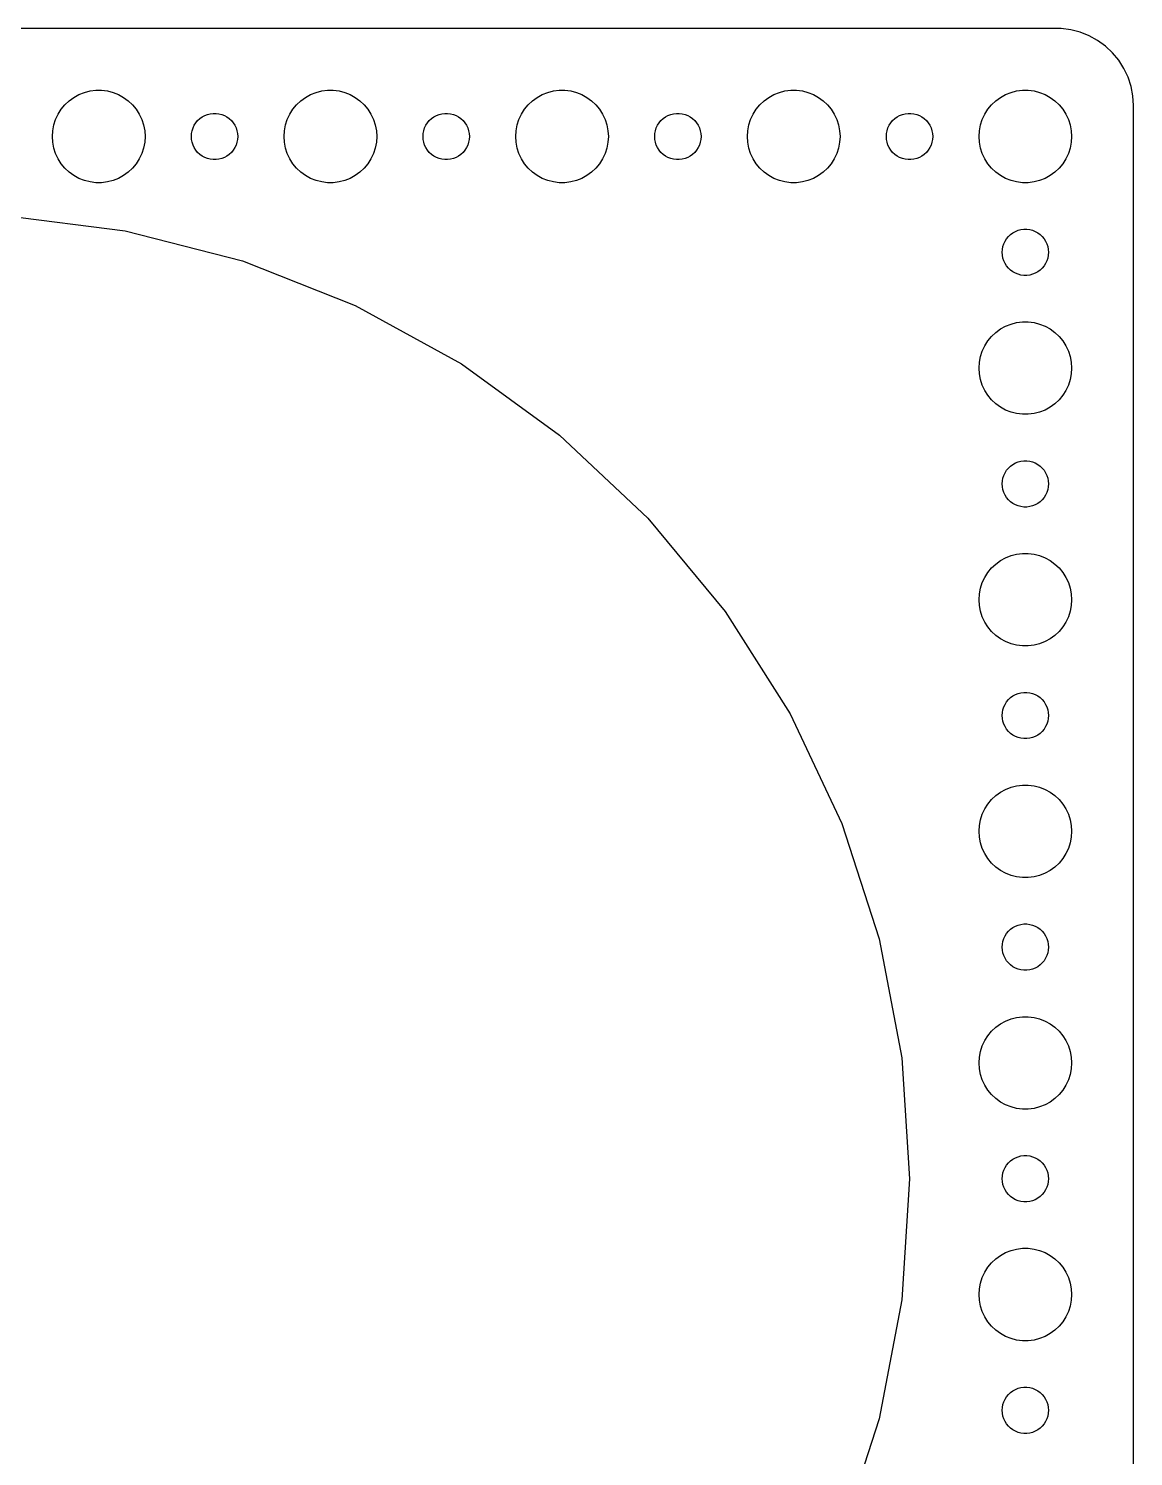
# Model space of a CAD drawing. Header units: metres. Extents: x -142 to 142, y -74 to 74.
# Drawn here: x 70.5 to 142, y -18 to 74.5 of the extents above; entities that cross this region are included whole.
import ezdxf

# ---------------------------------------------------------------- set-up
doc = ezdxf.new("R2010")
doc.units = ezdxf.units.M

msp = doc.modelspace()

# ---------------------------------------------------------------- linework, layer by layer
for p, q in [((137.314, 74.4901), (-137.314, 74.4901)), ((137.937, 74.4114), (137.314, 74.4901)), ((138.545, 74.2553), (137.937, 74.4114)), ((139.129, 74.0241), (138.545, 74.2553)), ((139.679, 73.7216), (139.129, 74.0241)), ((140.187, 73.3526), (139.679, 73.7216)), ((140.645, 72.9227), (140.187, 73.3526)), ((141.045, 72.4389), (140.645, 72.9227)), ((141.382, 71.9088), (141.045, 72.4389)), ((141.649, 71.3406), (141.382, 71.9088)), ((141.843, 70.7434), (141.649, 71.3406)), ((73.7227, 70.2145), (74.073, 70.3532)), ((74.073, 70.3532), (74.4379, 70.4469)), ((74.4379, 70.4469), (74.8116, 70.4941)), ((74.8116, 70.4941), (75.1884, 70.4941)), ((75.1884, 70.4941), (75.5621, 70.4469)), ((75.5621, 70.4469), (75.927, 70.3532)), ((75.927, 70.3532), (76.2773, 70.2145)), ((88.7227, 70.2145), (89.073, 70.3532)), ((89.073, 70.3532), (89.4379, 70.4469)), ((89.4379, 70.4469), (89.8116, 70.4941)), ((89.8116, 70.4941), (90.1884, 70.4941)), ((90.1884, 70.4941), (90.5621, 70.4469)), ((90.5621, 70.4469), (90.927, 70.3532)), ((90.927, 70.3532), (91.2773, 70.2145)), ((103.723, 70.2145), (104.073, 70.3532)), ((104.073, 70.3532), (104.438, 70.4469)), ((104.438, 70.4469), (104.812, 70.4941)), ((104.812, 70.4941), (105.188, 70.4941)), ((105.188, 70.4941), (105.562, 70.4469)), ((105.562, 70.4469), (105.927, 70.3532)), ((105.927, 70.3532), (106.277, 70.2145)), ((118.723, 70.2145), (119.073, 70.3532)), ((119.073, 70.3532), (119.438, 70.4469)), ((119.438, 70.4469), (119.812, 70.4941)), ((119.812, 70.4941), (120.188, 70.4941)), ((120.188, 70.4941), (120.562, 70.4469)), ((120.562, 70.4469), (120.927, 70.3532)), ((120.927, 70.3532), (121.277, 70.2145)), ((133.723, 70.2145), (134.073, 70.3532)), ((134.073, 70.3532), (134.438, 70.4469)), ((134.438, 70.4469), (134.812, 70.4941)), ((134.812, 70.4941), (135.188, 70.4941)), ((135.188, 70.4941), (135.562, 70.4469)), ((135.562, 70.4469), (135.927, 70.3532)), ((135.927, 70.3532), (136.277, 70.2145)), ((141.961, 70.1267), (141.843, 70.7434)), ((72.573, 69.2634), (72.8131, 69.5536)), ((72.8131, 69.5536), (73.0877, 69.8115)), ((73.0877, 69.8115), (73.3925, 70.033)), ((73.3925, 70.033), (73.7227, 70.2145)), ((76.2773, 70.2145), (76.6075, 70.033)), ((76.6075, 70.033), (76.9123, 69.8115)), ((76.9123, 69.8115), (77.1869, 69.5536)), ((77.1869, 69.5536), (77.427, 69.2634)), ((87.573, 69.2634), (87.8131, 69.5536)), ((87.8131, 69.5536), (88.0877, 69.8115)), ((88.0877, 69.8115), (88.3925, 70.033)), ((88.3925, 70.033), (88.7227, 70.2145)), ((91.2773, 70.2145), (91.6075, 70.033)), ((91.6075, 70.033), (91.9123, 69.8115)), ((91.9123, 69.8115), (92.1869, 69.5536)), ((92.1869, 69.5536), (92.427, 69.2634)), ((102.573, 69.2634), (102.813, 69.5536)), ((102.813, 69.5536), (103.088, 69.8115)), ((103.088, 69.8115), (103.393, 70.033)), ((103.393, 70.033), (103.723, 70.2145)), ((106.277, 70.2145), (106.607, 70.033)), ((106.607, 70.033), (106.912, 69.8115)), ((106.912, 69.8115), (107.187, 69.5536)), ((107.187, 69.5536), (107.427, 69.2634)), ((117.573, 69.2634), (117.813, 69.5536)), ((117.813, 69.5536), (118.088, 69.8115)), ((118.088, 69.8115), (118.393, 70.033)), ((118.393, 70.033), (118.723, 70.2145)), ((121.277, 70.2145), (121.607, 70.033)), ((121.607, 70.033), (121.912, 69.8115)), ((121.912, 69.8115), (122.187, 69.5536)), ((122.187, 69.5536), (122.427, 69.2634)), ((132.573, 69.2634), (132.813, 69.5536)), ((132.813, 69.5536), (133.088, 69.8115)), ((133.088, 69.8115), (133.393, 70.033)), ((133.393, 70.033), (133.723, 70.2145)), ((136.277, 70.2145), (136.607, 70.033)), ((136.607, 70.033), (136.912, 69.8115)), ((136.912, 69.8115), (137.187, 69.5536)), ((137.187, 69.5536), (137.427, 69.2634)), ((142, 69.5), (141.961, 70.1267)), ((142, -69.5), (142, 69.5)), ((72.0943, 68.2461), (72.2107, 68.6044)), ((72.2107, 68.6044), (72.3711, 68.9453)), ((72.3711, 68.9453), (72.573, 69.2634)), ((77.427, 69.2634), (77.6289, 68.9453)), ((77.6289, 68.9453), (77.7893, 68.6044)), ((77.7893, 68.6044), (77.9057, 68.2461)), ((81.2865, 68.3817), (81.4065, 68.5268)), ((81.4065, 68.5268), (81.5439, 68.6558)), ((81.5439, 68.6558), (81.6963, 68.7665)), ((81.6963, 68.7665), (81.8613, 68.8572)), ((81.8613, 68.8572), (82.0365, 68.9266)), ((82.0365, 68.9266), (82.2189, 68.9734)), ((82.2189, 68.9734), (82.4058, 68.997)), ((82.4058, 68.997), (82.5942, 68.997)), ((82.5942, 68.997), (82.7811, 68.9734)), ((82.7811, 68.9734), (82.9635, 68.9266)), ((82.9635, 68.9266), (83.1387, 68.8572)), ((83.1387, 68.8572), (83.3037, 68.7665)), ((83.3037, 68.7665), (83.4561, 68.6558)), ((83.4561, 68.6558), (83.5934, 68.5268)), ((83.5934, 68.5268), (83.7135, 68.3817)), ((87.0943, 68.2461), (87.2107, 68.6044)), ((87.2107, 68.6044), (87.3711, 68.9453)), ((87.3711, 68.9453), (87.573, 69.2634)), ((92.427, 69.2634), (92.6289, 68.9453)), ((92.6289, 68.9453), (92.7893, 68.6044)), ((92.7893, 68.6044), (92.9057, 68.2461)), ((96.2865, 68.3817), (96.4065, 68.5268)), ((96.4065, 68.5268), (96.5439, 68.6558)), ((96.5439, 68.6558), (96.6963, 68.7665)), ((96.6963, 68.7665), (96.8613, 68.8572)), ((96.8613, 68.8572), (97.0365, 68.9266)), ((97.0365, 68.9266), (97.2189, 68.9734)), ((97.2189, 68.9734), (97.4058, 68.997)), ((97.4058, 68.997), (97.5942, 68.997)), ((97.5942, 68.997), (97.7811, 68.9734)), ((97.7811, 68.9734), (97.9635, 68.9266)), ((97.9635, 68.9266), (98.1387, 68.8572)), ((98.1387, 68.8572), (98.3037, 68.7665)), ((98.3037, 68.7665), (98.4561, 68.6558)), ((98.4561, 68.6558), (98.5934, 68.5268)), ((98.5934, 68.5268), (98.7135, 68.3817)), ((102.094, 68.2461), (102.211, 68.6044)), ((102.211, 68.6044), (102.371, 68.9453)), ((102.371, 68.9453), (102.573, 69.2634)), ((107.427, 69.2634), (107.629, 68.9453)), ((107.629, 68.9453), (107.789, 68.6044)), ((107.789, 68.6044), (107.906, 68.2461)), ((111.286, 68.3817), (111.407, 68.5268)), ((111.407, 68.5268), (111.544, 68.6558)), ((111.544, 68.6558), (111.696, 68.7665)), ((111.696, 68.7665), (111.861, 68.8572)), ((111.861, 68.8572), (112.036, 68.9266)), ((112.036, 68.9266), (112.219, 68.9734)), ((112.219, 68.9734), (112.406, 68.997)), ((112.406, 68.997), (112.594, 68.997)), ((112.594, 68.997), (112.781, 68.9734)), ((112.781, 68.9734), (112.964, 68.9266)), ((112.964, 68.9266), (113.139, 68.8572)), ((113.139, 68.8572), (113.304, 68.7665)), ((113.304, 68.7665), (113.456, 68.6558)), ((113.456, 68.6558), (113.593, 68.5268)), ((113.593, 68.5268), (113.714, 68.3817)), ((117.094, 68.2461), (117.211, 68.6044)), ((117.211, 68.6044), (117.371, 68.9453)), ((117.371, 68.9453), (117.573, 69.2634)), ((122.427, 69.2634), (122.629, 68.9453)), ((122.629, 68.9453), (122.789, 68.6044)), ((122.789, 68.6044), (122.906, 68.2461)), ((126.286, 68.3817), (126.407, 68.5268)), ((126.407, 68.5268), (126.544, 68.6558)), ((126.544, 68.6558), (126.696, 68.7665)), ((126.696, 68.7665), (126.861, 68.8572)), ((126.861, 68.8572), (127.036, 68.9266)), ((127.036, 68.9266), (127.219, 68.9734)), ((127.219, 68.9734), (127.406, 68.997)), ((127.406, 68.997), (127.594, 68.997)), ((127.594, 68.997), (127.781, 68.9734)), ((127.781, 68.9734), (127.964, 68.9266)), ((127.964, 68.9266), (128.139, 68.8572)), ((128.139, 68.8572), (128.304, 68.7665)), ((128.304, 68.7665), (128.456, 68.6558)), ((128.456, 68.6558), (128.593, 68.5268)), ((128.593, 68.5268), (128.714, 68.3817)), ((132.094, 68.2461), (132.211, 68.6044)), ((132.211, 68.6044), (132.371, 68.9453)), ((132.371, 68.9453), (132.573, 69.2634)), ((137.427, 69.2634), (137.629, 68.9453)), ((137.629, 68.9453), (137.789, 68.6044)), ((137.789, 68.6044), (137.906, 68.2461)), ((72, 67.5), (72.0237, 67.876)), ((72.0237, 67.876), (72.0943, 68.2461)), ((77.9057, 68.2461), (77.9763, 67.876)), ((77.9763, 67.876), (78, 67.5)), ((81, 67.5), (81.0118, 67.688)), ((81.0118, 67.688), (81.0471, 67.873)), ((81.0471, 67.873), (81.1053, 68.0522)), ((81.1053, 68.0522), (81.1855, 68.2226)), ((81.1855, 68.2226), (81.2865, 68.3817)), ((83.7135, 68.3817), (83.8145, 68.2226)), ((83.8145, 68.2226), (83.8947, 68.0522)), ((83.8947, 68.0522), (83.9529, 67.873)), ((83.9529, 67.873), (83.9882, 67.688)), ((83.9882, 67.688), (84, 67.5)), ((87, 67.5), (87.0237, 67.876)), ((87.0237, 67.876), (87.0943, 68.2461)), ((92.9057, 68.2461), (92.9763, 67.876)), ((92.9763, 67.876), (93, 67.5)), ((96, 67.5), (96.0118, 67.688)), ((96.0118, 67.688), (96.0471, 67.873)), ((96.0471, 67.873), (96.1053, 68.0522)), ((96.1053, 68.0522), (96.1855, 68.2226)), ((96.1855, 68.2226), (96.2865, 68.3817)), ((98.7135, 68.3817), (98.8145, 68.2226)), ((98.8145, 68.2226), (98.8947, 68.0522)), ((98.8947, 68.0522), (98.9529, 67.873)), ((98.9529, 67.873), (98.9882, 67.688)), ((98.9882, 67.688), (99, 67.5)), ((102, 67.5), (102.024, 67.876)), ((102.024, 67.876), (102.094, 68.2461)), ((107.906, 68.2461), (107.976, 67.876)), ((107.976, 67.876), (108, 67.5)), ((111, 67.5), (111.012, 67.688)), ((111.012, 67.688), (111.047, 67.873)), ((111.047, 67.873), (111.105, 68.0522)), ((111.105, 68.0522), (111.186, 68.2226)), ((111.186, 68.2226), (111.286, 68.3817)), ((113.714, 68.3817), (113.814, 68.2226)), ((113.814, 68.2226), (113.895, 68.0522)), ((113.895, 68.0522), (113.953, 67.873)), ((113.953, 67.873), (113.988, 67.688)), ((113.988, 67.688), (114, 67.5)), ((117, 67.5), (117.024, 67.876)), ((117.024, 67.876), (117.094, 68.2461)), ((122.906, 68.2461), (122.976, 67.876)), ((122.976, 67.876), (123, 67.5)), ((126, 67.5), (126.012, 67.688)), ((126.012, 67.688), (126.047, 67.873)), ((126.047, 67.873), (126.105, 68.0522)), ((126.105, 68.0522), (126.186, 68.2226)), ((126.186, 68.2226), (126.286, 68.3817)), ((128.714, 68.3817), (128.814, 68.2226)), ((128.814, 68.2226), (128.895, 68.0522)), ((128.895, 68.0522), (128.953, 67.873)), ((128.953, 67.873), (128.988, 67.688)), ((128.988, 67.688), (129, 67.5)), ((132, 67.5), (132.024, 67.876)), ((132.024, 67.876), (132.094, 68.2461)), ((137.906, 68.2461), (137.976, 67.876)), ((137.976, 67.876), (138, 67.5)), ((72.0237, 67.124), (72, 67.5)), ((72.0943, 66.7539), (72.0237, 67.124)), ((72.2107, 66.3956), (72.0943, 66.7539)), ((77.9057, 66.7539), (77.7893, 66.3956)), ((77.9763, 67.124), (77.9057, 66.7539)), ((78, 67.5), (77.9763, 67.124)), ((81.0118, 67.312), (81, 67.5)), ((81.0471, 67.127), (81.0118, 67.312)), ((81.1053, 66.9478), (81.0471, 67.127)), ((81.1855, 66.7774), (81.1053, 66.9478)), ((81.2865, 66.6183), (81.1855, 66.7774)), ((81.4065, 66.4732), (81.2865, 66.6183)), ((83.7135, 66.6183), (83.5934, 66.4732)), ((83.8145, 66.7774), (83.7135, 66.6183)), ((83.8947, 66.9478), (83.8145, 66.7774)), ((83.9529, 67.127), (83.8947, 66.9478)), ((83.9882, 67.312), (83.9529, 67.127)), ((84, 67.5), (83.9882, 67.312)), ((87.0237, 67.124), (87, 67.5)), ((87.0943, 66.7539), (87.0237, 67.124)), ((87.2107, 66.3956), (87.0943, 66.7539)), ((92.9057, 66.7539), (92.7893, 66.3956)), ((92.9763, 67.124), (92.9057, 66.7539)), ((93, 67.5), (92.9763, 67.124)), ((96.0118, 67.312), (96, 67.5)), ((96.0471, 67.127), (96.0118, 67.312)), ((96.1053, 66.9478), (96.0471, 67.127)), ((96.1855, 66.7774), (96.1053, 66.9478)), ((96.2865, 66.6183), (96.1855, 66.7774)), ((96.4065, 66.4732), (96.2865, 66.6183)), ((98.7135, 66.6183), (98.5934, 66.4732)), ((98.8145, 66.7774), (98.7135, 66.6183)), ((98.8947, 66.9478), (98.8145, 66.7774)), ((98.9529, 67.127), (98.8947, 66.9478)), ((98.9882, 67.312), (98.9529, 67.127)), ((99, 67.5), (98.9882, 67.312)), ((102.024, 67.124), (102, 67.5)), ((102.094, 66.7539), (102.024, 67.124)), ((102.211, 66.3956), (102.094, 66.7539)), ((107.906, 66.7539), (107.789, 66.3956)), ((107.976, 67.124), (107.906, 66.7539)), ((108, 67.5), (107.976, 67.124)), ((111.012, 67.312), (111, 67.5)), ((111.047, 67.127), (111.012, 67.312)), ((111.105, 66.9478), (111.047, 67.127)), ((111.186, 66.7774), (111.105, 66.9478)), ((111.286, 66.6183), (111.186, 66.7774)), ((111.407, 66.4732), (111.286, 66.6183)), ((113.714, 66.6183), (113.593, 66.4732)), ((113.814, 66.7774), (113.714, 66.6183)), ((113.895, 66.9478), (113.814, 66.7774)), ((113.953, 67.127), (113.895, 66.9478)), ((113.988, 67.312), (113.953, 67.127)), ((114, 67.5), (113.988, 67.312)), ((117.024, 67.124), (117, 67.5)), ((117.094, 66.7539), (117.024, 67.124)), ((117.211, 66.3956), (117.094, 66.7539)), ((122.906, 66.7539), (122.789, 66.3956)), ((122.976, 67.124), (122.906, 66.7539)), ((123, 67.5), (122.976, 67.124)), ((126.012, 67.312), (126, 67.5)), ((126.047, 67.127), (126.012, 67.312)), ((126.105, 66.9478), (126.047, 67.127)), ((126.186, 66.7774), (126.105, 66.9478)), ((126.286, 66.6183), (126.186, 66.7774)), ((126.407, 66.4732), (126.286, 66.6183)), ((128.714, 66.6183), (128.593, 66.4732)), ((128.814, 66.7774), (128.714, 66.6183)), ((128.895, 66.9478), (128.814, 66.7774)), ((128.953, 67.127), (128.895, 66.9478)), ((128.988, 67.312), (128.953, 67.127)), ((129, 67.5), (128.988, 67.312)), ((132.024, 67.124), (132, 67.5)), ((132.094, 66.7539), (132.024, 67.124)), ((132.211, 66.3956), (132.094, 66.7539)), ((137.906, 66.7539), (137.789, 66.3956)), ((137.976, 67.124), (137.906, 66.7539)), ((138, 67.5), (137.976, 67.124)), ((72.3711, 66.0547), (72.2107, 66.3956)), ((72.573, 65.7366), (72.3711, 66.0547)), ((72.8131, 65.4464), (72.573, 65.7366)), ((77.427, 65.7366), (77.1869, 65.4464)), ((77.6289, 66.0547), (77.427, 65.7366)), ((77.7893, 66.3956), (77.6289, 66.0547)), ((81.5439, 66.3442), (81.4065, 66.4732)), ((81.6963, 66.2335), (81.5439, 66.3442)), ((81.8613, 66.1428), (81.6963, 66.2335)), ((82.0365, 66.0734), (81.8613, 66.1428)), ((82.2189, 66.0266), (82.0365, 66.0734)), ((82.4058, 66.003), (82.2189, 66.0266)), ((82.5942, 66.003), (82.4058, 66.003)), ((82.7811, 66.0266), (82.5942, 66.003)), ((82.9635, 66.0734), (82.7811, 66.0266)), ((83.1387, 66.1428), (82.9635, 66.0734)), ((83.3037, 66.2335), (83.1387, 66.1428)), ((83.4561, 66.3442), (83.3037, 66.2335)), ((83.5934, 66.4732), (83.4561, 66.3442)), ((87.3711, 66.0547), (87.2107, 66.3956)), ((87.573, 65.7366), (87.3711, 66.0547)), ((87.8131, 65.4464), (87.573, 65.7366)), ((92.427, 65.7366), (92.1869, 65.4464)), ((92.6289, 66.0547), (92.427, 65.7366)), ((92.7893, 66.3956), (92.6289, 66.0547)), ((96.5439, 66.3442), (96.4065, 66.4732)), ((96.6963, 66.2335), (96.5439, 66.3442)), ((96.8613, 66.1428), (96.6963, 66.2335)), ((97.0365, 66.0734), (96.8613, 66.1428)), ((97.2189, 66.0266), (97.0365, 66.0734)), ((97.4058, 66.003), (97.2189, 66.0266)), ((97.5942, 66.003), (97.4058, 66.003)), ((97.7811, 66.0266), (97.5942, 66.003)), ((97.9635, 66.0734), (97.7811, 66.0266)), ((98.1387, 66.1428), (97.9635, 66.0734)), ((98.3037, 66.2335), (98.1387, 66.1428)), ((98.4561, 66.3442), (98.3037, 66.2335)), ((98.5934, 66.4732), (98.4561, 66.3442)), ((102.371, 66.0547), (102.211, 66.3956)), ((102.573, 65.7366), (102.371, 66.0547)), ((102.813, 65.4464), (102.573, 65.7366)), ((107.427, 65.7366), (107.187, 65.4464)), ((107.629, 66.0547), (107.427, 65.7366)), ((107.789, 66.3956), (107.629, 66.0547)), ((111.544, 66.3442), (111.407, 66.4732)), ((111.696, 66.2335), (111.544, 66.3442)), ((111.861, 66.1428), (111.696, 66.2335)), ((112.036, 66.0734), (111.861, 66.1428)), ((112.219, 66.0266), (112.036, 66.0734)), ((112.406, 66.003), (112.219, 66.0266)), ((112.594, 66.003), (112.406, 66.003)), ((112.781, 66.0266), (112.594, 66.003)), ((112.964, 66.0734), (112.781, 66.0266)), ((113.139, 66.1428), (112.964, 66.0734)), ((113.304, 66.2335), (113.139, 66.1428)), ((113.456, 66.3442), (113.304, 66.2335)), ((113.593, 66.4732), (113.456, 66.3442)), ((117.371, 66.0547), (117.211, 66.3956)), ((117.573, 65.7366), (117.371, 66.0547)), ((117.813, 65.4464), (117.573, 65.7366)), ((122.427, 65.7366), (122.187, 65.4464)), ((122.629, 66.0547), (122.427, 65.7366)), ((122.789, 66.3956), (122.629, 66.0547)), ((126.544, 66.3442), (126.407, 66.4732)), ((126.696, 66.2335), (126.544, 66.3442)), ((126.861, 66.1428), (126.696, 66.2335)), ((127.036, 66.0734), (126.861, 66.1428)), ((127.219, 66.0266), (127.036, 66.0734)), ((127.406, 66.003), (127.219, 66.0266)), ((127.594, 66.003), (127.406, 66.003)), ((127.781, 66.0266), (127.594, 66.003)), ((127.964, 66.0734), (127.781, 66.0266)), ((128.139, 66.1428), (127.964, 66.0734)), ((128.304, 66.2335), (128.139, 66.1428)), ((128.456, 66.3442), (128.304, 66.2335)), ((128.593, 66.4732), (128.456, 66.3442)), ((132.371, 66.0547), (132.211, 66.3956)), ((132.573, 65.7366), (132.371, 66.0547)), ((132.813, 65.4464), (132.573, 65.7366)), ((137.427, 65.7366), (137.187, 65.4464)), ((137.629, 66.0547), (137.427, 65.7366)), ((137.789, 66.3956), (137.629, 66.0547)), ((73.0877, 65.1885), (72.8131, 65.4464)), ((73.3925, 64.967), (73.0877, 65.1885)), ((73.7227, 64.7855), (73.3925, 64.967)), ((74.073, 64.6468), (73.7227, 64.7855)), ((76.2773, 64.7855), (75.927, 64.6468)), ((76.6075, 64.967), (76.2773, 64.7855)), ((76.9123, 65.1885), (76.6075, 64.967)), ((77.1869, 65.4464), (76.9123, 65.1885)), ((88.0877, 65.1885), (87.8131, 65.4464)), ((88.3925, 64.967), (88.0877, 65.1885)), ((88.7227, 64.7855), (88.3925, 64.967)), ((89.073, 64.6468), (88.7227, 64.7855)), ((91.2773, 64.7855), (90.927, 64.6468)), ((91.6075, 64.967), (91.2773, 64.7855)), ((91.9123, 65.1885), (91.6075, 64.967)), ((92.1869, 65.4464), (91.9123, 65.1885)), ((103.088, 65.1885), (102.813, 65.4464)), ((103.393, 64.967), (103.088, 65.1885)), ((103.723, 64.7855), (103.393, 64.967)), ((104.073, 64.6468), (103.723, 64.7855)), ((106.277, 64.7855), (105.927, 64.6468)), ((106.607, 64.967), (106.277, 64.7855)), ((106.912, 65.1885), (106.607, 64.967)), ((107.187, 65.4464), (106.912, 65.1885)), ((118.088, 65.1885), (117.813, 65.4464)), ((118.393, 64.967), (118.088, 65.1885)), ((118.723, 64.7855), (118.393, 64.967)), ((119.073, 64.6468), (118.723, 64.7855)), ((121.277, 64.7855), (120.927, 64.6468)), ((121.607, 64.967), (121.277, 64.7855)), ((121.912, 65.1885), (121.607, 64.967)), ((122.187, 65.4464), (121.912, 65.1885)), ((133.088, 65.1885), (132.813, 65.4464)), ((133.393, 64.967), (133.088, 65.1885)), ((133.723, 64.7855), (133.393, 64.967)), ((134.073, 64.6468), (133.723, 64.7855)), ((136.277, 64.7855), (135.927, 64.6468)), ((136.607, 64.967), (136.277, 64.7855)), ((136.912, 65.1885), (136.607, 64.967)), ((137.187, 65.4464), (136.912, 65.1885)), ((74.4379, 64.5531), (74.073, 64.6468)), ((74.8116, 64.5059), (74.4379, 64.5531)), ((75.1884, 64.5059), (74.8116, 64.5059)), ((75.5621, 64.5531), (75.1884, 64.5059)), ((75.927, 64.6468), (75.5621, 64.5531)), ((89.4379, 64.5531), (89.073, 64.6468)), ((89.8116, 64.5059), (89.4379, 64.5531)), ((90.1884, 64.5059), (89.8116, 64.5059)), ((90.5621, 64.5531), (90.1884, 64.5059)), ((90.927, 64.6468), (90.5621, 64.5531)), ((104.438, 64.5531), (104.073, 64.6468)), ((104.812, 64.5059), (104.438, 64.5531)), ((105.188, 64.5059), (104.812, 64.5059)), ((105.562, 64.5531), (105.188, 64.5059)), ((105.927, 64.6468), (105.562, 64.5531)), ((119.438, 64.5531), (119.073, 64.6468)), ((119.812, 64.5059), (119.438, 64.5531)), ((120.188, 64.5059), (119.812, 64.5059)), ((120.562, 64.5531), (120.188, 64.5059)), ((120.927, 64.6468), (120.562, 64.5531)), ((134.438, 64.5531), (134.073, 64.6468)), ((134.812, 64.5059), (134.438, 64.5531)), ((135.188, 64.5059), (134.812, 64.5059)), ((135.562, 64.5531), (135.188, 64.5059)), ((135.927, 64.6468), (135.562, 64.5531)), ((68.9244, 62.3767), (76.7113, 61.3929)), ((76.7113, 61.3929), (84.3136, 59.441)), ((133.907, 61.0268), (134.044, 61.1558)), ((134.044, 61.1558), (134.196, 61.2665)), ((134.196, 61.2665), (134.361, 61.3572)), ((134.361, 61.3572), (134.536, 61.4266)), ((134.536, 61.4266), (134.719, 61.4734)), ((134.719, 61.4734), (134.906, 61.497)), ((134.906, 61.497), (135.094, 61.497)), ((135.094, 61.497), (135.281, 61.4734)), ((135.281, 61.4734), (135.464, 61.4266)), ((135.464, 61.4266), (135.639, 61.3572)), ((135.639, 61.3572), (135.804, 61.2665)), ((135.804, 61.2665), (135.956, 61.1558)), ((135.956, 61.1558), (136.093, 61.0268)), ((133.5, 60), (133.512, 60.188)), ((133.512, 60.188), (133.547, 60.373)), ((133.547, 60.373), (133.605, 60.5522)), ((133.605, 60.5522), (133.686, 60.7226)), ((133.686, 60.7226), (133.786, 60.8817)), ((133.786, 60.8817), (133.907, 61.0268)), ((136.093, 61.0268), (136.214, 60.8817)), ((136.214, 60.8817), (136.314, 60.7226)), ((136.314, 60.7226), (136.395, 60.5522)), ((136.395, 60.5522), (136.453, 60.373)), ((136.453, 60.373), (136.488, 60.188)), ((136.488, 60.188), (136.5, 60)), ((84.3136, 59.441), (91.6112, 56.5517)), ((133.512, 59.812), (133.5, 60)), ((133.547, 59.627), (133.512, 59.812)), ((133.605, 59.4478), (133.547, 59.627)), ((133.686, 59.2774), (133.605, 59.4478)), ((133.786, 59.1183), (133.686, 59.2774)), ((136.314, 59.2774), (136.214, 59.1183)), ((136.395, 59.4478), (136.314, 59.2774)), ((136.453, 59.627), (136.395, 59.4478)), ((136.488, 59.812), (136.453, 59.627)), ((136.5, 60), (136.488, 59.812)), ((133.907, 58.9732), (133.786, 59.1183)), ((134.044, 58.8442), (133.907, 58.9732)), ((134.196, 58.7335), (134.044, 58.8442)), ((134.361, 58.6428), (134.196, 58.7335)), ((134.536, 58.5734), (134.361, 58.6428)), ((134.719, 58.5266), (134.536, 58.5734)), ((134.906, 58.503), (134.719, 58.5266)), ((135.094, 58.503), (134.906, 58.503)), ((135.281, 58.5266), (135.094, 58.503)), ((135.464, 58.5734), (135.281, 58.5266)), ((135.639, 58.6428), (135.464, 58.5734)), ((135.804, 58.7335), (135.639, 58.6428)), ((135.956, 58.8442), (135.804, 58.7335)), ((136.093, 58.9732), (135.956, 58.8442)), ((136.214, 59.1183), (136.093, 58.9732)), ((91.6112, 56.5517), (98.4892, 52.7705)), ((134.438, 55.4469), (134.812, 55.4941)), ((134.812, 55.4941), (135.188, 55.4941)), ((135.188, 55.4941), (135.562, 55.4469)), ((132.813, 54.5536), (133.088, 54.8115)), ((133.088, 54.8115), (133.393, 55.033)), ((133.393, 55.033), (133.723, 55.2145)), ((133.723, 55.2145), (134.073, 55.3532)), ((134.073, 55.3532), (134.438, 55.4469)), ((135.562, 55.4469), (135.927, 55.3532)), ((135.927, 55.3532), (136.277, 55.2145)), ((136.277, 55.2145), (136.607, 55.033)), ((136.607, 55.033), (136.912, 54.8115)), ((136.912, 54.8115), (137.187, 54.5536)), ((132.211, 53.6044), (132.371, 53.9453)), ((132.371, 53.9453), (132.573, 54.2634)), ((132.573, 54.2634), (132.813, 54.5536)), ((137.187, 54.5536), (137.427, 54.2634)), ((137.427, 54.2634), (137.629, 53.9453)), ((137.629, 53.9453), (137.789, 53.6044)), ((98.4892, 52.7705), (104.839, 48.1571)), ((132, 52.5), (132.024, 52.876)), ((132.024, 52.876), (132.094, 53.2461)), ((132.094, 53.2461), (132.211, 53.6044)), ((137.789, 53.6044), (137.906, 53.2461)), ((137.906, 53.2461), (137.976, 52.876)), ((137.976, 52.876), (138, 52.5)), ((132.024, 52.124), (132, 52.5)), ((132.094, 51.7539), (132.024, 52.124)), ((137.976, 52.124), (137.906, 51.7539)), ((138, 52.5), (137.976, 52.124)), ((132.211, 51.3956), (132.094, 51.7539)), ((132.371, 51.0547), (132.211, 51.3956)), ((132.573, 50.7366), (132.371, 51.0547)), ((137.629, 51.0547), (137.427, 50.7366)), ((137.789, 51.3956), (137.629, 51.0547)), ((137.906, 51.7539), (137.789, 51.3956)), ((132.813, 50.4464), (132.573, 50.7366)), ((133.088, 50.1885), (132.813, 50.4464)), ((133.393, 49.967), (133.088, 50.1885)), ((133.723, 49.7855), (133.393, 49.967)), ((136.607, 49.967), (136.277, 49.7855)), ((136.912, 50.1885), (136.607, 49.967)), ((137.187, 50.4464), (136.912, 50.1885)), ((137.427, 50.7366), (137.187, 50.4464)), ((134.073, 49.6468), (133.723, 49.7855)), ((134.438, 49.5531), (134.073, 49.6468)), ((134.812, 49.5059), (134.438, 49.5531)), ((135.188, 49.5059), (134.812, 49.5059)), ((135.562, 49.5531), (135.188, 49.5059)), ((135.927, 49.6468), (135.562, 49.5531)), ((136.277, 49.7855), (135.927, 49.6468)), ((104.839, 48.1571), (110.561, 42.7842)), ((134.044, 46.1558), (134.196, 46.2665)), ((134.196, 46.2665), (134.361, 46.3572)), ((134.361, 46.3572), (134.536, 46.4266)), ((134.536, 46.4266), (134.719, 46.4734)), ((134.719, 46.4734), (134.906, 46.497)), ((134.906, 46.497), (135.094, 46.497)), ((135.094, 46.497), (135.281, 46.4734)), ((135.281, 46.4734), (135.464, 46.4266)), ((135.464, 46.4266), (135.639, 46.3572)), ((135.639, 46.3572), (135.804, 46.2665)), ((135.804, 46.2665), (135.956, 46.1558)), ((133.512, 45.188), (133.547, 45.373)), ((133.547, 45.373), (133.605, 45.5522)), ((133.605, 45.5522), (133.686, 45.7226)), ((133.686, 45.7226), (133.786, 45.8817)), ((133.786, 45.8817), (133.907, 46.0268)), ((133.907, 46.0268), (134.044, 46.1558)), ((135.956, 46.1558), (136.093, 46.0268)), ((136.093, 46.0268), (136.214, 45.8817)), ((136.214, 45.8817), (136.314, 45.7226)), ((136.314, 45.7226), (136.395, 45.5522)), ((136.395, 45.5522), (136.453, 45.373)), ((136.453, 45.373), (136.488, 45.188)), ((133.5, 45), (133.512, 45.188)), ((133.512, 44.812), (133.5, 45)), ((133.547, 44.627), (133.512, 44.812)), ((133.605, 44.4478), (133.547, 44.627)), ((133.686, 44.2774), (133.605, 44.4478)), ((136.395, 44.4478), (136.314, 44.2774)), ((136.453, 44.627), (136.395, 44.4478)), ((136.488, 44.812), (136.453, 44.627)), ((136.488, 45.188), (136.5, 45)), ((136.5, 45), (136.488, 44.812)), ((133.786, 44.1183), (133.686, 44.2774)), ((133.907, 43.9732), (133.786, 44.1183)), ((134.044, 43.8442), (133.907, 43.9732)), ((134.196, 43.7335), (134.044, 43.8442)), ((134.361, 43.6428), (134.196, 43.7335)), ((134.536, 43.5734), (134.361, 43.6428)), ((134.719, 43.5266), (134.536, 43.5734)), ((134.906, 43.503), (134.719, 43.5266)), ((135.094, 43.503), (134.906, 43.503)), ((135.281, 43.5266), (135.094, 43.503)), ((135.464, 43.5734), (135.281, 43.5266)), ((135.639, 43.6428), (135.464, 43.5734)), ((135.804, 43.7335), (135.639, 43.6428)), ((135.956, 43.8442), (135.804, 43.7335)), ((136.093, 43.9732), (135.956, 43.8442)), ((136.214, 44.1183), (136.093, 43.9732)), ((136.314, 44.2774), (136.214, 44.1183)), ((110.561, 42.7842), (115.564, 36.7366)), ((132.813, 39.5536), (133.088, 39.8115)), ((133.088, 39.8115), (133.393, 40.033)), ((133.393, 40.033), (133.723, 40.2145)), ((133.723, 40.2145), (134.073, 40.3532)), ((134.073, 40.3532), (134.438, 40.4469)), ((134.438, 40.4469), (134.812, 40.4941)), ((134.812, 40.4941), (135.188, 40.4941)), ((135.188, 40.4941), (135.562, 40.4469)), ((135.562, 40.4469), (135.927, 40.3532)), ((135.927, 40.3532), (136.277, 40.2145)), ((136.277, 40.2145), (136.607, 40.033)), ((136.607, 40.033), (136.912, 39.8115)), ((136.912, 39.8115), (137.187, 39.5536)), ((132.211, 38.6044), (132.371, 38.9453)), ((132.371, 38.9453), (132.573, 39.2634)), ((132.573, 39.2634), (132.813, 39.5536)), ((137.187, 39.5536), (137.427, 39.2634)), ((137.427, 39.2634), (137.629, 38.9453)), ((137.629, 38.9453), (137.789, 38.6044)), ((132.024, 37.876), (132.094, 38.2461)), ((132.094, 38.2461), (132.211, 38.6044)), ((137.789, 38.6044), (137.906, 38.2461)), ((137.906, 38.2461), (137.976, 37.876)), ((132, 37.5), (132.024, 37.876)), ((132.024, 37.124), (132, 37.5)), ((132.094, 36.7539), (132.024, 37.124)), ((137.976, 37.124), (137.906, 36.7539)), ((137.976, 37.876), (138, 37.5)), ((138, 37.5), (137.976, 37.124)), ((115.564, 36.7366), (119.769, 30.1096)), ((132.211, 36.3956), (132.094, 36.7539)), ((132.371, 36.0547), (132.211, 36.3956)), ((137.789, 36.3956), (137.629, 36.0547)), ((137.906, 36.7539), (137.789, 36.3956)), ((132.573, 35.7366), (132.371, 36.0547)), ((132.813, 35.4464), (132.573, 35.7366)), ((133.088, 35.1885), (132.813, 35.4464)), ((133.393, 34.967), (133.088, 35.1885)), ((136.912, 35.1885), (136.607, 34.967)), ((137.187, 35.4464), (136.912, 35.1885)), ((137.427, 35.7366), (137.187, 35.4464)), ((137.629, 36.0547), (137.427, 35.7366)), ((133.723, 34.7855), (133.393, 34.967)), ((134.073, 34.6468), (133.723, 34.7855)), ((134.438, 34.5531), (134.073, 34.6468)), ((134.812, 34.5059), (134.438, 34.5531)), ((135.188, 34.5059), (134.812, 34.5059)), ((135.562, 34.5531), (135.188, 34.5059)), ((135.927, 34.6468), (135.562, 34.5531)), ((136.277, 34.7855), (135.927, 34.6468)), ((136.607, 34.967), (136.277, 34.7855)), ((134.536, 31.4266), (134.719, 31.4734)), ((134.719, 31.4734), (134.906, 31.497)), ((134.906, 31.497), (135.094, 31.497)), ((135.094, 31.497), (135.281, 31.4734)), ((135.281, 31.4734), (135.464, 31.4266)), ((133.547, 30.373), (133.605, 30.5522)), ((133.605, 30.5522), (133.686, 30.7226)), ((133.686, 30.7226), (133.786, 30.8817)), ((133.786, 30.8817), (133.907, 31.0268)), ((133.907, 31.0268), (134.044, 31.1558)), ((134.044, 31.1558), (134.196, 31.2665)), ((134.196, 31.2665), (134.361, 31.3572)), ((134.361, 31.3572), (134.536, 31.4266)), ((135.464, 31.4266), (135.639, 31.3572)), ((135.639, 31.3572), (135.804, 31.2665)), ((135.804, 31.2665), (135.956, 31.1558)), ((135.956, 31.1558), (136.093, 31.0268)), ((136.093, 31.0268), (136.214, 30.8817)), ((136.214, 30.8817), (136.314, 30.7226)), ((136.314, 30.7226), (136.395, 30.5522)), ((136.395, 30.5522), (136.453, 30.373)), ((119.769, 30.1096), (123.111, 23.0078)), ((133.5, 30), (133.512, 30.188)), ((133.512, 29.812), (133.5, 30)), ((133.512, 30.188), (133.547, 30.373)), ((133.547, 29.627), (133.512, 29.812)), ((133.605, 29.4478), (133.547, 29.627)), ((136.453, 29.627), (136.395, 29.4478)), ((136.453, 30.373), (136.488, 30.188)), ((136.488, 29.812), (136.453, 29.627)), ((136.488, 30.188), (136.5, 30)), ((136.5, 30), (136.488, 29.812)), ((133.686, 29.2774), (133.605, 29.4478)), ((133.786, 29.1183), (133.686, 29.2774)), ((133.907, 28.9732), (133.786, 29.1183)), ((134.044, 28.8442), (133.907, 28.9732)), ((134.196, 28.7335), (134.044, 28.8442)), ((134.361, 28.6427), (134.196, 28.7335)), ((135.804, 28.7335), (135.639, 28.6427)), ((135.956, 28.8442), (135.804, 28.7335)), ((136.093, 28.9732), (135.956, 28.8442)), ((136.214, 29.1183), (136.093, 28.9732)), ((136.314, 29.2774), (136.214, 29.1183)), ((136.395, 29.4478), (136.314, 29.2774)), ((134.536, 28.5734), (134.361, 28.6427)), ((134.719, 28.5266), (134.536, 28.5734)), ((134.906, 28.503), (134.719, 28.5266)), ((135.094, 28.503), (134.906, 28.503)), ((135.281, 28.5266), (135.094, 28.503)), ((135.464, 28.5734), (135.281, 28.5266)), ((135.639, 28.6427), (135.464, 28.5734)), ((133.088, 24.8115), (133.393, 25.033)), ((133.393, 25.033), (133.723, 25.2145)), ((133.723, 25.2145), (134.073, 25.3532)), ((134.073, 25.3532), (134.438, 25.4469)), ((134.438, 25.4469), (134.812, 25.4941)), ((134.812, 25.4941), (135.188, 25.4941)), ((135.188, 25.4941), (135.562, 25.4469)), ((135.562, 25.4469), (135.927, 25.3532)), ((135.927, 25.3532), (136.277, 25.2145)), ((136.277, 25.2145), (136.607, 25.033)), ((136.607, 25.033), (136.912, 24.8115)), ((132.371, 23.9453), (132.573, 24.2634)), ((132.573, 24.2634), (132.813, 24.5536)), ((132.813, 24.5536), (133.088, 24.8115)), ((136.912, 24.8115), (137.187, 24.5536)), ((137.187, 24.5536), (137.427, 24.2634)), ((137.427, 24.2634), (137.629, 23.9453)), ((132.024, 22.876), (132.094, 23.2461)), ((132.094, 23.2461), (132.211, 23.6044)), ((132.211, 23.6044), (132.371, 23.9453)), ((137.629, 23.9453), (137.789, 23.6044)), ((137.789, 23.6044), (137.906, 23.2461)), ((137.906, 23.2461), (137.976, 22.876)), ((123.111, 23.0078), (125.536, 15.5431)), ((132, 22.5), (132.024, 22.876)), ((132.024, 22.124), (132, 22.5)), ((137.976, 22.876), (138, 22.5)), ((138, 22.5), (137.976, 22.124)), ((132.094, 21.7539), (132.024, 22.124)), ((132.211, 21.3956), (132.094, 21.7539)), ((132.371, 21.0547), (132.211, 21.3956)), ((137.789, 21.3956), (137.629, 21.0547)), ((137.906, 21.7539), (137.789, 21.3956)), ((137.976, 22.124), (137.906, 21.7539)), ((132.573, 20.7366), (132.371, 21.0547)), ((132.813, 20.4464), (132.573, 20.7366)), ((133.088, 20.1884), (132.813, 20.4464)), ((137.187, 20.4464), (136.912, 20.1884)), ((137.427, 20.7366), (137.187, 20.4464)), ((137.629, 21.0547), (137.427, 20.7366)), ((133.393, 19.967), (133.088, 20.1884)), ((133.723, 19.7855), (133.393, 19.967)), ((134.073, 19.6468), (133.723, 19.7855)), ((134.438, 19.5531), (134.073, 19.6468)), ((134.812, 19.5059), (134.438, 19.5531)), ((135.188, 19.5059), (134.812, 19.5059)), ((135.562, 19.5531), (135.188, 19.5059)), ((135.927, 19.6468), (135.562, 19.5531)), ((136.277, 19.7855), (135.927, 19.6468)), ((136.607, 19.967), (136.277, 19.7855)), ((136.912, 20.1884), (136.607, 19.967)), ((133.605, 15.5522), (133.686, 15.7226)), ((133.686, 15.7226), (133.786, 15.8817)), ((133.786, 15.8817), (133.907, 16.0268)), ((133.907, 16.0268), (134.044, 16.1558)), ((134.044, 16.1558), (134.196, 16.2665)), ((134.196, 16.2665), (134.361, 16.3572)), ((134.361, 16.3572), (134.536, 16.4266)), ((134.536, 16.4266), (134.719, 16.4734)), ((134.719, 16.4734), (134.906, 16.497)), ((134.906, 16.497), (135.094, 16.497)), ((135.094, 16.497), (135.281, 16.4734)), ((135.281, 16.4734), (135.464, 16.4266)), ((135.464, 16.4266), (135.639, 16.3572)), ((135.639, 16.3572), (135.804, 16.2665)), ((135.804, 16.2665), (135.956, 16.1558)), ((135.956, 16.1558), (136.093, 16.0268)), ((136.093, 16.0268), (136.214, 15.8817)), ((136.214, 15.8817), (136.314, 15.7226)), ((136.314, 15.7226), (136.395, 15.5522)), ((125.536, 15.5431), (127.007, 7.83331)), ((133.5, 15), (133.512, 15.188)), ((133.512, 14.812), (133.5, 15)), ((133.512, 15.188), (133.547, 15.373)), ((133.547, 14.627), (133.512, 14.812)), ((133.547, 15.373), (133.605, 15.5522)), ((136.395, 15.5522), (136.453, 15.373)), ((136.453, 15.373), (136.488, 15.188)), ((136.488, 14.812), (136.453, 14.627)), ((136.488, 15.188), (136.5, 15)), ((136.5, 15), (136.488, 14.812)), ((133.605, 14.4478), (133.547, 14.627)), ((133.686, 14.2774), (133.605, 14.4478)), ((133.786, 14.1183), (133.686, 14.2774)), ((133.907, 13.9732), (133.786, 14.1183)), ((134.044, 13.8442), (133.907, 13.9732)), ((136.093, 13.9732), (135.956, 13.8442)), ((136.214, 14.1183), (136.093, 13.9732)), ((136.314, 14.2774), (136.214, 14.1183)), ((136.395, 14.4478), (136.314, 14.2774)), ((136.453, 14.627), (136.395, 14.4478)), ((134.196, 13.7335), (134.044, 13.8442)), ((134.361, 13.6427), (134.196, 13.7335)), ((134.536, 13.5734), (134.361, 13.6427)), ((134.719, 13.5266), (134.536, 13.5734)), ((134.906, 13.5029), (134.719, 13.5266)), ((135.094, 13.5029), (134.906, 13.5029)), ((135.281, 13.5266), (135.094, 13.5029)), ((135.464, 13.5734), (135.281, 13.5266)), ((135.639, 13.6427), (135.464, 13.5734)), ((135.804, 13.7335), (135.639, 13.6427)), ((135.956, 13.8442), (135.804, 13.7335)), ((133.393, 10.033), (133.723, 10.2145)), ((133.723, 10.2145), (134.073, 10.3532)), ((134.073, 10.3532), (134.438, 10.4469)), ((134.438, 10.4469), (134.812, 10.4941)), ((134.812, 10.4941), (135.188, 10.4941)), ((135.188, 10.4941), (135.562, 10.4469)), ((135.562, 10.4469), (135.927, 10.3532)), ((135.927, 10.3532), (136.277, 10.2145)), ((136.277, 10.2145), (136.607, 10.033)), ((132.371, 8.94525), (132.573, 9.26335)), ((132.573, 9.26335), (132.813, 9.55363)), ((132.813, 9.55363), (133.088, 9.81154)), ((133.088, 9.81154), (133.393, 10.033)), ((136.607, 10.033), (136.912, 9.81154)), ((136.912, 9.81154), (137.187, 9.55363)), ((137.187, 9.55363), (137.427, 9.26335)), ((137.427, 9.26335), (137.629, 8.94525)), ((132.094, 8.24606), (132.211, 8.60437)), ((132.211, 8.60437), (132.371, 8.94525)), ((137.629, 8.94525), (137.789, 8.60437)), ((137.789, 8.60437), (137.906, 8.24606)), ((127.007, 7.83331), (127.5, 0)), ((132, 7.5), (132.024, 7.87599)), ((132.024, 7.12399), (132, 7.5)), ((132.024, 7.87599), (132.094, 8.24606)), ((137.906, 8.24606), (137.976, 7.87599)), ((137.976, 7.87599), (138, 7.5)), ((138, 7.5), (137.976, 7.12399)), ((132.094, 6.75392), (132.024, 7.12399)), ((132.211, 6.39561), (132.094, 6.75392)), ((137.906, 6.75392), (137.789, 6.39561)), ((137.976, 7.12399), (137.906, 6.75392)), ((132.371, 6.05473), (132.211, 6.39561)), ((132.573, 5.73663), (132.371, 6.05473)), ((132.813, 5.44635), (132.573, 5.73663)), ((137.427, 5.73663), (137.187, 5.44635)), ((137.629, 6.05473), (137.427, 5.73663)), ((137.789, 6.39561), (137.629, 6.05473)), ((133.088, 5.18845), (132.813, 5.44635)), ((133.393, 4.96701), (133.088, 5.18845)), ((133.723, 4.78551), (133.393, 4.96701)), ((134.073, 4.64682), (133.723, 4.78551)), ((134.438, 4.55313), (134.073, 4.64682)), ((135.927, 4.64682), (135.562, 4.55313)), ((136.277, 4.78551), (135.927, 4.64682)), ((136.607, 4.96701), (136.277, 4.78551)), ((136.912, 5.18845), (136.607, 4.96701)), ((137.187, 5.44635), (136.912, 5.18845)), ((134.812, 4.50591), (134.438, 4.55313)), ((135.188, 4.50591), (134.812, 4.50591)), ((135.562, 4.55313), (135.188, 4.50591)), ((133.786, 0.88167), (133.907, 1.02681)), ((133.907, 1.02681), (134.044, 1.15576)), ((134.044, 1.15576), (134.196, 1.26648)), ((134.196, 1.26648), (134.361, 1.35724)), ((134.361, 1.35724), (134.536, 1.42657)), ((134.536, 1.42657), (134.719, 1.47342)), ((134.719, 1.47342), (134.906, 1.49704)), ((134.906, 1.49704), (135.094, 1.49704)), ((135.094, 1.49704), (135.281, 1.47342)), ((135.281, 1.47342), (135.464, 1.42657)), ((135.464, 1.42657), (135.639, 1.35724)), ((135.639, 1.35724), (135.804, 1.26648)), ((135.804, 1.26648), (135.956, 1.15576)), ((135.956, 1.15576), (136.093, 1.02681)), ((136.093, 1.02681), (136.214, 0.88167)), ((127.5, 0), (127.007, -7.83331)), ((133.5, 0), (133.512, 0.18799)), ((133.512, -0.18799), (133.5, 0)), ((133.512, 0.18799), (133.547, 0.37303)), ((133.547, 0.37303), (133.605, 0.55219)), ((133.605, 0.55219), (133.686, 0.72263)), ((133.686, 0.72263), (133.786, 0.88167)), ((136.214, 0.88167), (136.314, 0.72263)), ((136.314, 0.72263), (136.395, 0.55219)), ((136.395, 0.55219), (136.453, 0.37303)), ((136.453, 0.37303), (136.488, 0.18799)), ((136.488, 0.18799), (136.5, 0)), ((136.5, 0), (136.488, -0.18799)), ((133.547, -0.37303), (133.512, -0.18799)), ((133.605, -0.55219), (133.547, -0.37303)), ((133.686, -0.72263), (133.605, -0.55219)), ((133.786, -0.88167), (133.686, -0.72263)), ((133.907, -1.02681), (133.786, -0.88167)), ((136.214, -0.88167), (136.093, -1.02681)), ((136.314, -0.72263), (136.214, -0.88167)), ((136.395, -0.55219), (136.314, -0.72263)), ((136.453, -0.37303), (136.395, -0.55219)), ((136.488, -0.18799), (136.453, -0.37303)), ((134.044, -1.15576), (133.907, -1.02681)), ((134.196, -1.26648), (134.044, -1.15576)), ((134.361, -1.35724), (134.196, -1.26648)), ((134.536, -1.42657), (134.361, -1.35724)), ((134.719, -1.47342), (134.536, -1.42657)), ((134.906, -1.49704), (134.719, -1.47342)), ((135.094, -1.49704), (134.906, -1.49704)), ((135.281, -1.47342), (135.094, -1.49704)), ((135.464, -1.42657), (135.281, -1.47342)), ((135.639, -1.35724), (135.464, -1.42657)), ((135.804, -1.26648), (135.639, -1.35724)), ((135.956, -1.15576), (135.804, -1.26648)), ((136.093, -1.02681), (135.956, -1.15576)), ((134.073, -4.64682), (134.438, -4.55313)), ((134.438, -4.55313), (134.812, -4.50591)), ((134.812, -4.50591), (135.188, -4.50591)), ((135.188, -4.50591), (135.562, -4.55313)), ((135.562, -4.55313), (135.927, -4.64682)), ((132.573, -5.73663), (132.813, -5.44635)), ((132.813, -5.44635), (133.088, -5.18845)), ((133.088, -5.18845), (133.393, -4.96701)), ((133.393, -4.96701), (133.723, -4.78551)), ((133.723, -4.78551), (134.073, -4.64682)), ((135.927, -4.64682), (136.277, -4.78551)), ((136.277, -4.78551), (136.607, -4.96701)), ((136.607, -4.96701), (136.912, -5.18845)), ((136.912, -5.18845), (137.187, -5.44635)), ((137.187, -5.44635), (137.427, -5.73663)), ((132.094, -6.75392), (132.211, -6.39561)), ((132.211, -6.39561), (132.371, -6.05473)), ((132.371, -6.05473), (132.573, -5.73663)), ((137.427, -5.73663), (137.629, -6.05473)), ((137.629, -6.05473), (137.789, -6.39561)), ((137.789, -6.39561), (137.906, -6.75392)), ((132, -7.5), (132.024, -7.12399)), ((132.024, -7.12399), (132.094, -6.75392)), ((137.906, -6.75392), (137.976, -7.12399)), ((137.976, -7.12399), (138, -7.5)), ((127.007, -7.83331), (125.536, -15.5431)), ((132.024, -7.87599), (132, -7.5)), ((132.094, -8.24606), (132.024, -7.87599)), ((132.211, -8.60437), (132.094, -8.24606)), ((137.906, -8.24606), (137.789, -8.60437)), ((137.976, -7.87599), (137.906, -8.24606)), ((138, -7.5), (137.976, -7.87599)), ((132.371, -8.94525), (132.211, -8.60437)), ((132.573, -9.26335), (132.371, -8.94525)), ((137.629, -8.94525), (137.427, -9.26335)), ((137.789, -8.60437), (137.629, -8.94525)), ((132.813, -9.55363), (132.573, -9.26335)), ((133.088, -9.81154), (132.813, -9.55363)), ((133.393, -10.033), (133.088, -9.81154)), ((133.723, -10.2145), (133.393, -10.033)), ((136.607, -10.033), (136.277, -10.2145)), ((136.912, -9.81154), (136.607, -10.033)), ((137.187, -9.55363), (136.912, -9.81154)), ((137.427, -9.26335), (137.187, -9.55363)), ((134.073, -10.3532), (133.723, -10.2145)), ((134.438, -10.4469), (134.073, -10.3532)), ((134.812, -10.4941), (134.438, -10.4469)), ((135.188, -10.4941), (134.812, -10.4941)), ((135.562, -10.4469), (135.188, -10.4941)), ((135.927, -10.3532), (135.562, -10.4469)), ((136.277, -10.2145), (135.927, -10.3532)), ((133.907, -13.9732), (134.044, -13.8442)), ((134.044, -13.8442), (134.196, -13.7335)), ((134.196, -13.7335), (134.361, -13.6427)), ((134.361, -13.6427), (134.536, -13.5734)), ((134.536, -13.5734), (134.719, -13.5266)), ((134.719, -13.5266), (134.906, -13.5029)), ((134.906, -13.5029), (135.094, -13.5029)), ((135.094, -13.5029), (135.281, -13.5266)), ((135.281, -13.5266), (135.464, -13.5734)), ((135.464, -13.5734), (135.639, -13.6427)), ((135.639, -13.6427), (135.804, -13.7335)), ((135.804, -13.7335), (135.956, -13.8442)), ((135.956, -13.8442), (136.093, -13.9732)), ((133.512, -14.812), (133.547, -14.627)), ((133.547, -14.627), (133.605, -14.4478)), ((133.605, -14.4478), (133.686, -14.2774)), ((133.686, -14.2774), (133.786, -14.1183)), ((133.786, -14.1183), (133.907, -13.9732)), ((136.093, -13.9732), (136.214, -14.1183)), ((136.214, -14.1183), (136.314, -14.2774)), ((136.314, -14.2774), (136.395, -14.4478)), ((136.395, -14.4478), (136.453, -14.627)), ((136.453, -14.627), (136.488, -14.812)), ((125.536, -15.5431), (123.111, -23.0078)), ((133.5, -15), (133.512, -14.812)), ((133.512, -15.188), (133.5, -15)), ((133.547, -15.373), (133.512, -15.188)), ((133.605, -15.5522), (133.547, -15.373)), ((133.686, -15.7226), (133.605, -15.5522)), ((136.395, -15.5522), (136.314, -15.7226)), ((136.453, -15.373), (136.395, -15.5522)), ((136.488, -15.188), (136.453, -15.373)), ((136.488, -14.812), (136.5, -15)), ((136.5, -15), (136.488, -15.188)), ((133.786, -15.8817), (133.686, -15.7226)), ((133.907, -16.0268), (133.786, -15.8817)), ((134.044, -16.1558), (133.907, -16.0268)), ((134.196, -16.2665), (134.044, -16.1558)), ((134.361, -16.3572), (134.196, -16.2665)), ((134.536, -16.4266), (134.361, -16.3572)), ((134.719, -16.4734), (134.536, -16.4266)), ((134.906, -16.497), (134.719, -16.4734)), ((135.094, -16.497), (134.906, -16.497)), ((135.281, -16.4734), (135.094, -16.497)), ((135.464, -16.4266), (135.281, -16.4734)), ((135.639, -16.3572), (135.464, -16.4266)), ((135.804, -16.2665), (135.639, -16.3572)), ((135.956, -16.1558), (135.804, -16.2665)), ((136.093, -16.0268), (135.956, -16.1558)), ((136.214, -15.8817), (136.093, -16.0268)), ((136.314, -15.7226), (136.214, -15.8817))]:
    msp.add_line(p, q)

doc.saveas('drawing.dxf')
